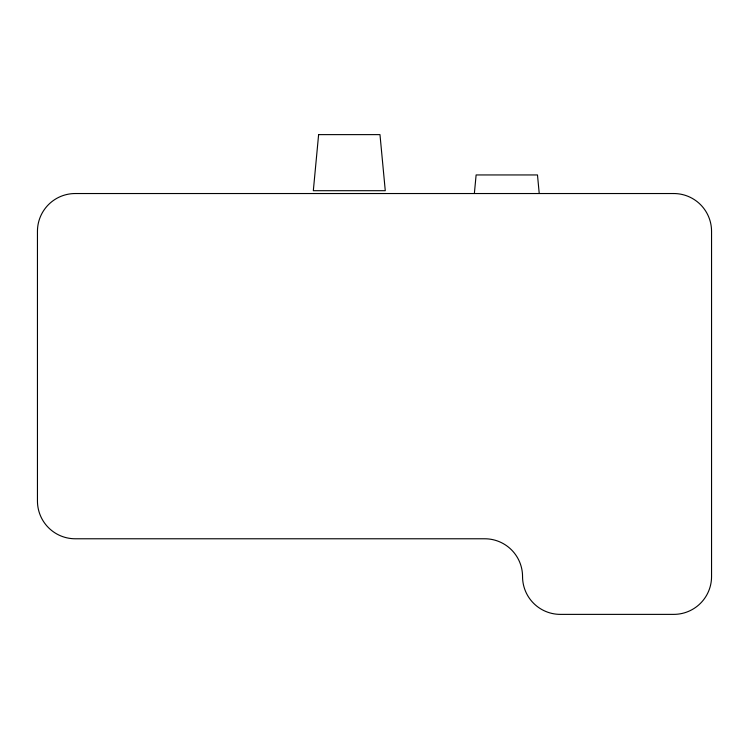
<?xml version="1.0" encoding="UTF-8"?>
<svg xmlns="http://www.w3.org/2000/svg" width="749" height="749" viewBox="0 0 749 749"><rect width="100%" height="100%" fill="white"/><g stroke="black" fill="none" stroke-linecap="round" stroke-linejoin="round"><path stroke-width="1.12" d="M474.389 193.261L476.121 174.948L537.482 174.948L539.205 193.261M318.615 134.623L313.325 190.695L385.276 190.695L379.977 134.623L318.615 134.623M673.754 193.532L75.246 193.532A37.796 37.796 0 0 0 37.45 231.329L37.45 500.969A37.796 37.796 0 0 0 75.246 538.774L484.753 538.774A37.796 37.796 0 0 1 522.549 576.571A37.796 37.796 0 0 0 560.346 614.377L673.754 614.377A37.796 37.796 0 0 0 711.55 576.571L711.55 231.329A37.796 37.796 0 0 0 673.754 193.532"/></g></svg>
